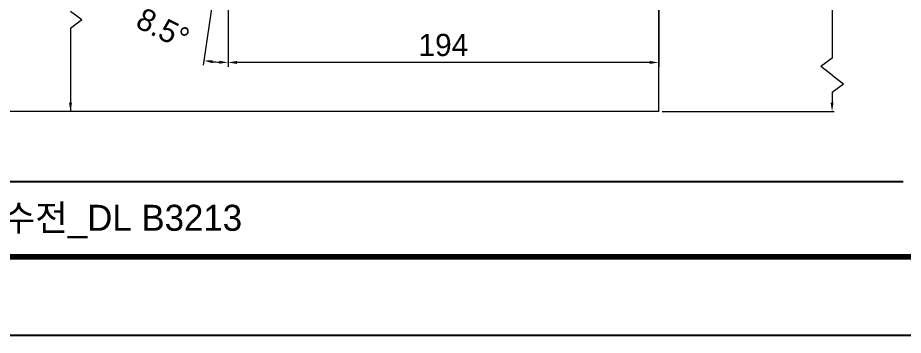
# Model space of a CAD drawing. Extents: x 0 to 1128, y 0 to 827.
# Drawn here: x 528.7 to 926.8, y 0 to 143.1 of the extents above; entities that cross this region are included whole.
import ezdxf

# ---------------------------------------------------------------- set-up
doc = ezdxf.new("R2010")
doc.units = 0
doc.header["$LTSCALE"] = 3
doc.header["$MEASUREMENT"] = 0
doc.header["$PDMODE"] = 3
doc.header["$PDSIZE"] = -10
doc.layers.get('0').update_dxf_attribs({"linetype": 'CONTINUOUS'})
doc.layers.get('DEFPOINTS').update_dxf_attribs({"linetype": 'CONTINUOUS'})
doc.layers.add('치수선', color=7, linetype='CONTINUOUS', lineweight=20)
doc.styles.add('Daelim Dimension', font='')
doc.styles.get('Daelim Dimension').set_extended_font_data('나눔고딕')
doc.dimstyles.new('DEFAULT', dxfattribs={"dimscale": 2, "dimtxt": 2, "dimasz": 2, "dimexe": 0, "dimexo": 2, "dimgap": 1, "dimtad": 1, "dimdec": 1, "dimzin": 9, "dimdsep": 46, "dimtxsty": 'Daelim Dimension', "dimcen": 0.5, "dimclrd": 252, "dimclre": 252, "dimclrt": 3, "dimadec": 1, "dimazin": 0, "dimtfac": 1, "dimtdec": 1, "dimtix": 1, "dimtmove": 0, "dimatfit": 3, "dimfxl": 1, "dimtolj": 1, "dimtzin": 1, "dimlwd": 9, "dimlwe": 9, "dimarcsym": 0})

# ---------------------------------------------------------------- blocks, each defined once
blk = doc.blocks.new('*D4')
at = {"color": 5, "lineweight": 9, "ltscale": 0.5, "transparency": 16777216}
for p, q in [((623.2741238463956, 190.6375960179461), (623.2741238463956, 120.9131892029941)), ((816.8705379979957, 175.757826014846), (816.8705379979957, 120.9131892029941)), ((812.8705379979957, 122.9131892029941), (627.2741238463956, 122.9131892029941))]:
    blk.add_line(p, q, dxfattribs=at)
at = {"color": 5, "ltscale": 0.5, "transparency": 16777216}
for points in [[(627.2741238463956, 123.5798558696608), (627.2741238463956, 122.2465225363275), (623.2741238463956, 122.9131892029941)], [(812.8705379979957, 123.5798558696608), (812.8705379979957, 122.2465225363275), (816.8705379979957, 122.9131892029941)]]:
    blk.add_solid(points, dxfattribs=at)
at = {"layer": 'DEFPOINTS', "color": 0, "ltscale": 0.5, "transparency": 16777216}
for p in [(623.2741238463956, 194.6375960179461), (816.8705379979957, 179.757826014846), (623.2741238463956, 122.9131892029941)]:
    blk.add_point(p, dxfattribs=at)
at = {"color": 7, "ltscale": 0.5, "transparency": 16777216, "insert": (720.0723309221956, 135.800170604997), "char_height": 10, "attachment_point": 2, "style": 'Daelim Dimension'}
blk.add_mtext('\\A1;194', dxfattribs=at)
blk = doc.blocks.new('*D5')
at = {"color": 5, "lineweight": 9, "ltscale": 0.5, "transparency": 16777216}
for p, q in [((620.7152001168695, 179.5154625415996), (612.0813401716139, 121.7449567089085)), ((623.2741238463957, 179.325301660246), (623.2741238463955, 120.9131892029943))]:
    blk.add_line(p, q, dxfattribs=at)
blk.add_arc((623.2741238463957, 196.6376210175705), 73.72443181457616, 264.6090268478331, 266.8909731520558, dxfattribs=at)
at = {"color": 5, "ltscale": 0.5, "transparency": 16777216}
for points in [[(616.266988980561, 122.5775142337648), (616.4282222359404, 123.9010631052227), (612.376958993877, 123.7229884356318)], [(619.2936813453905, 123.6881227102308), (619.2575106133681, 122.3552800878921), (623.2741238463955, 122.9131892029943)]]:
    blk.add_solid(points, dxfattribs=at)
at = {"layer": 'DEFPOINTS', "color": 0, "ltscale": 0.5, "transparency": 16777216}
for p in [(622.5350767907954, 191.692541701146), (623.2741238463957, 193.637596017946), (621.3064377613956, 183.4715259950461), (623.2741238463957, 183.325301660246), (619.6298630061002, 123.0033137327866)]:
    blk.add_point(p, dxfattribs=at)
at = {"color": 7, "ltscale": 0.5, "transparency": 16777216, "insert": (596.2644292731593, 142.6999548287935), "char_height": 10, "attachment_point": 2, "rotation": 333.40023496254605, "style": 'Daelim Dimension'}
blk.add_mtext('\\A1;8.5°', dxfattribs=at)

msp = doc.modelspace()

# ---------------------------------------------------------------- linework, layer by layer
at = {"color": 5, "lineweight": 9, "ltscale": 0.5}
for p, q in [((894.8369247930395, 203.9847020642203), (894.8369221126917, 124.8598634363948)), ((552.4406979101047, 146.0592324736776), (557.5485031621799, 142.2223336699666)), ((552.4406979101047, 138.3854424956502), (557.5485031621799, 142.2223336699666)), ((552.4406996918624, 138.3854438340745), (552.4406979101047, 104.7520148959642)), ((894.8369228856909, 124.859864017058), (889.7291176336157, 121.0229728427416)), ((894.8369228856909, 117.1860740390306), (889.7291176336157, 121.0229728427416)), ((894.8369228856909, 117.1860740390306), (899.9447281377661, 113.3491752353197)), ((894.8369228856909, 109.5122840610033), (899.9447281377661, 113.3491752353197)), ((552.4406979101047, 109.4260871615892), (552.4406979101047, 100.8550117221361)), ((894.8369267003882, 109.5122916903978), (894.8369247930395, 104.8382041659838)), ((818.452676059519, 100.8550117221361), (895.7017605321753, 100.8550117221361))]:
    msp.add_line(p, q, dxfattribs=at)
at = {"color": 5}
msp.add_line((18.14486312866211, 69.27593994140625), (926.736156463623, 69.27593994140625), dxfattribs=at)
at = {"ltscale": 0.5}
msp.add_lwpolyline([(0, 0), (1128.400001525879, 0), (1128.400001525879, 826.8000030517578), (0, 826.8000030517578)], close=True, dxfattribs=at)
at = {"color": 5, "linetype": 'ByBlock', "lineweight": 200, "const_width": 2.6}
msp.add_lwpolyline([(18.14486312866211, 35.40284729003906), (1110.144863128662, 35.40284729003906), (1110.144863128662, 807.6028442382812), (18.14486312866211, 807.6028442382812)], close=True, dxfattribs=at)
at = {"color": 5, "ltscale": 0.5}
for points in [[(551.774031879221, 104.7520148959642), (553.1073639409885, 104.7520148959642), (552.4406979101047, 100.7520148959642)], [(894.1702587621558, 104.8382041659838), (895.5035908239233, 104.8382041659838), (894.8369247930395, 100.8382041659838)]]:
    msp.add_solid(points, dxfattribs=at)
at = {"layer": '치수선'}
for q in [(816.8705379979956, 572.5316703434746), (102.8055603521216, 100.8550117221361)]:
    msp.add_line((816.8705379979956, 100.8550117221361), q, dxfattribs=at)

# ---------------------------------------------------------------- texts
at = {"color": 2, "insert": (220.7234497070312, 58.79600524902344), "char_height": 11.71148706000001, "width": 518.4178783327826, "attachment_point": 1, "style": 'Daelim Dimension'}
msp.add_mtext('{\\fPretendard Variable SemiBold|b0|i0|c129|p2;대림바스(주)} Single lever_DANDY_샤워욕조수전_DL B3213', dxfattribs=at)

# ---------------------------------------------------------------- dimensions: what is measured, and where the dimension line sits
at = {"color": 5, "ltscale": 0.5}
dim = msp.add_angular_dim_2l(base=(619.6298630061002, 123.0033137327866), line1=((621.3064377613956, 183.4715259950461), (622.5350767907954, 191.6925417011461)), line2=((623.2741238463956, 193.6375960179461), (623.2741238463956, 183.3253016602461)), dimstyle='DEFAULT', override={"dimtxt": 5, "dimexe": 1, "dimdec": 0, "dimclrd": 5, "dimclre": 5, "dimclrt": 7}, dxfattribs=at)
dim.commit()
dim.dimension.update_dxf_attribs({"geometry": '*D5', "text_midpoint": (590.2636098394552, 130.7164725796096), "dimtype": 162})
dim = msp.add_linear_dim(base=(623.2741238463956, 122.9131892029941), p1=(816.8705379979957, 179.757826014846), p2=(623.2741238463956, 194.6375960179461), angle=180, dimstyle='DEFAULT', override={"dimtxt": 5, "dimexe": 1, "dimdec": 0, "dimclrd": 5, "dimclre": 5, "dimclrt": 7}, dxfattribs=at)
dim.commit()
dim.dimension.update_dxf_attribs({"geometry": '*D4', "text_midpoint": (720.0723309221956, 122.9131892029941), "dimtype": 160})

doc.saveas('drawing.dxf')
